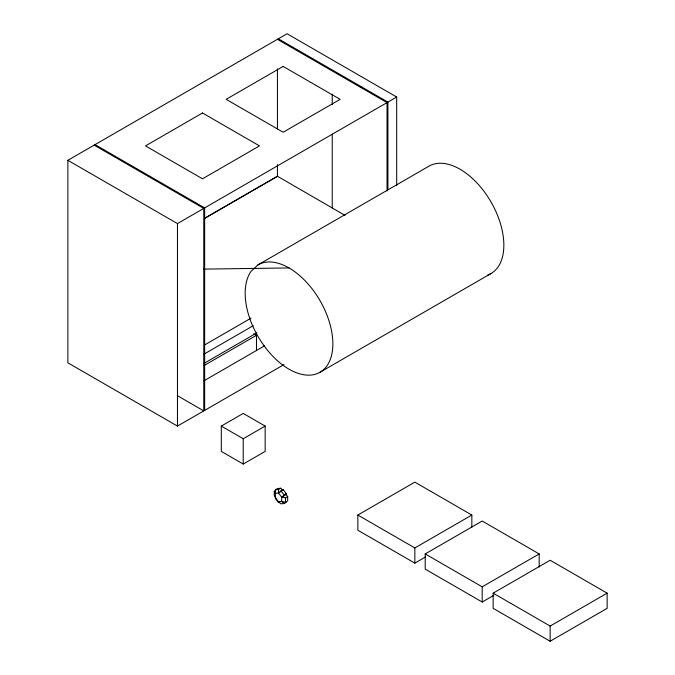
<?xml version="1.0" encoding="UTF-8"?>
<svg xmlns="http://www.w3.org/2000/svg" width="675" height="675" viewBox="0 0 675 675"><rect width="100%" height="100%" fill="white"/><g stroke="black" fill="none" stroke-linecap="round" stroke-linejoin="round"><path stroke-width="1.01" d="M275.704 490.489L274.269 491.316L275.147 493.341L278.412 493.054L282.977 489.493L282.8 490.523L280.783 488.227L277.518 488.523L275.366 489.763L275.366 498.496L278.632 502.563L280.066 501.736M286.234 502.293L284.091 503.533L281.677 501.466L281.677 497.112L278.412 493.054L278.632 489.468L280.783 488.227M274.269 491.316L274.269 495.669L278.412 501.761L281.677 501.466L285.533 502.175L287.685 500.934L287.685 496.581L286.065 494.581L286.234 493.552L282.977 489.493M287.685 496.581L285.533 497.821L281.677 497.112L286.234 493.552M258.019 264.862L251.049 271.325A61.999 35.8 60 0 0 285.196 366.787A61.999 35.8 60 0 0 330.218 325.029A61.999 35.8 60 0 0 258.019 264.862L429.005 166.143A61.999 35.8 60 0 1 492.581 204.77A61.999 35.8 60 0 1 487.603 275.113M283.989 364.593L177.466 426.085L67.863 362.812L67.863 160.312L287.077 33.75L396.681 97.031L396.681 185.625M360.762 87.429L361.64 86.923M67.863 160.312L177.466 223.594L396.681 97.031M204.474 218.363L277.425 176.243L277.425 164.658M204.474 218.464L277.425 176.344M204.652 344.925L251.159 318.068M204.053 354.097L253.201 325.721M204.053 363.361L256.837 332.885M204.01 365.588L256.483 335.298L256.483 350.485M204.01 380.776L264.6 345.794M221.307 426.085L243.228 413.429L265.157 426.085L265.157 451.398L243.228 464.054L221.307 451.398L221.307 426.085L243.228 438.742L265.157 426.085M320.026 372.254L491.003 273.535M278.412 493.054L280.167 492.041M281.677 497.112L286.065 494.581M425.706 556.867L414.847 563.136L357.851 530.229L357.851 515.042L414.847 482.136L471.842 515.042L471.842 527.192M357.851 515.042L414.847 547.948L471.842 515.042M493.948 595.232L482.195 602.016L425.199 569.118L425.199 553.93L482.195 521.024L539.19 553.93L539.19 567.093M425.199 553.93L482.195 586.828L539.19 553.93M493.147 593.156L550.142 560.25L607.137 593.156L607.137 608.344L550.142 641.25L493.147 608.344L493.147 593.156L550.142 626.062L607.137 593.156M275.366 489.763L278.632 489.468M284.091 503.533L280.825 503.828L278.412 501.761L278.632 502.563M203.951 269.123L289.018 267.933M278.302 38.812L387.914 102.094L387.914 189.633M277.425 39.319L387.037 102.6L387.037 191.076M277.425 176.243L345.018 215.367M95.048 144.619L204.652 207.9L204.652 410.392M94.171 145.125L203.774 208.406L203.774 410.898L177.289 395.609M253.766 333.728L256.483 335.298M280.825 490.733L284.091 494.792M550.142 626.062L550.142 641.25M482.195 586.828L482.195 602.016M414.847 547.948L414.847 563.136M332.235 94.129L332.235 104.659M332.235 134.156L332.235 207.883M285.533 497.821L285.533 502.175M277.425 68.808L277.425 128.849M243.228 438.742L243.228 464.054M177.466 223.594L177.466 426.085M202.5 112.987L145.505 145.893L202.5 178.799L259.495 145.893L202.5 112.987M283.146 66.428L226.15 99.335L283.146 132.241L340.141 99.335L283.146 66.428"/></g></svg>
